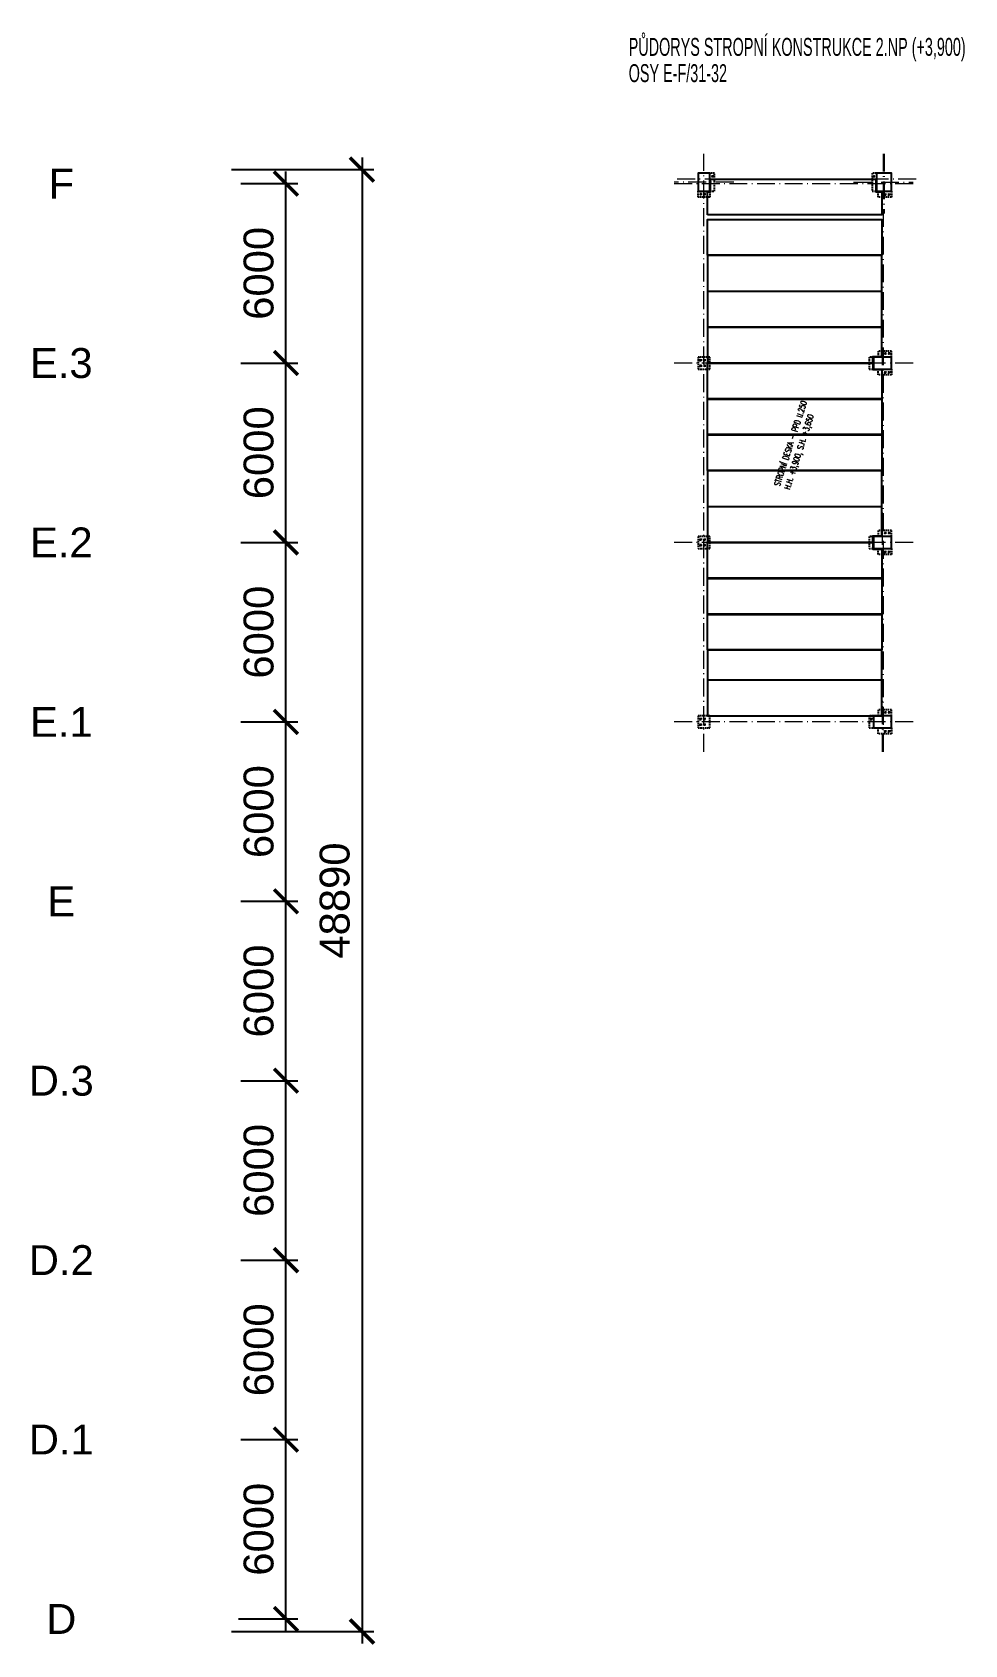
# Model space of a CAD drawing. Header units: millimetres. Extents: x 325046 to 1268204, y 1875583 to 2761998.
# Drawn here: x 1080891 to 1112097, y 2296387 to 2350311 of the extents above; entities that cross this region are included whole.
import ezdxf
from ezdxf.enums import TextEntityAlignment as Align

# ---------------------------------------------------------------- set-up
doc = ezdxf.new("R2010")
doc.units = ezdxf.units.MM
doc.header["$LTSCALE"] = 100
doc.header["$PDMODE"] = 65
for name, pattern in [('ACAD_ISO10W100', [18.5, 12, -3, 0.5, -3]), ('DASHDOT', [1, 0.5, -0.25, 0, -0.25]), ('DASHED', [0.75, 0.5, -0.25])]:
    doc.linetypes.add(name, pattern=pattern)
for name, color, linetype in [('005', 9, 'Continuous'), ('025', 1, 'Continuous'), ('050', 4, 'Continuous'), ('070', 6, 'Continuous'), ('Kóty osové', 5, 'Continuous'), ('POPIS', 7, 'Continuous')]:
    doc.layers.add(name, color=color, linetype=linetype)
doc.layers.add('Objekty - osy', color=5, linetype='ACAD_ISO10W100', lineweight=20)
doc.layers.add('Popis OS', color=7, linetype='Continuous', true_color=0xbd0a5d)
doc.styles.add('_prefa - text (dm)', font='romans.shx', dxfattribs={"width": 0.7})
doc.styles.add('ARIL-TENKÝ', font='arial.ttf')
doc.dimstyles.new('400', dxfattribs={"dimscale": 400, "dimtxt": 2.5, "dimasz": 2, "dimexe": 1, "dimexo": 12, "dimgap": 1, "dimtad": 1, "dimdec": 0, "dimzin": 0, "dimdsep": 46, "dimtxsty": 'ARIL-TENKÝ', "dimblk": 'ARCHTICK', "dimcen": 4, "dimdle": 1, "dimclrd": 256, "dimclre": 256, "dimclrt": 7, "dimadec": 0, "dimazin": 0, "dimtfac": 1, "dimtdec": 0, "dimtix": 1, "dimtofl": 0, "dimtmove": 0, "dimatfit": 0, "dimldrblk": 'OBLIQUE', "dimfxl": 1, "dimtolj": 1, "dimtzin": 0, "dimlwd": -1, "dimlwe": -1, "dimarcsym": 0})

# ---------------------------------------------------------------- blocks, each defined once
blk = doc.blocks.new('_ARCHTICK')
at = {"color": 0, "linetype": 'ByBlock', "const_width": 0.15}
blk.add_lwpolyline([(-0.5, -0.5), (0.5, 0.5)], dxfattribs=at)
blk = doc.blocks.new('*D1457')
at = {"layer": 'Defpoints', "color": 0, "transparency": 16777216}
for p in [(1083067, 2303249), (1089382, 2303249), (1082990, 2297249)]:
    blk.add_point(p, dxfattribs=at)
at = {"layer": 'Kóty osové', "transparency": 16777216}
for p, q in [((1089382, 2296849), (1089382, 2303649)), ((1087867, 2303249), (1089782, 2303249)), ((1087790, 2297249), (1089782, 2297249))]:
    blk.add_line(p, q, dxfattribs=at)
at = {"layer": 'Kóty osové', "transparency": 16777216, "xscale": 800, "yscale": 800, "zscale": 800}
for p, rotation in [((1089382, 2303249), 90), ((1089382, 2297249), 270)]:
    blk.add_blockref('_ARCHTICK', p, dxfattribs=dict(at, rotation=rotation))
at = {"layer": 'Kóty osové', "color": 7, "transparency": 16777216, "insert": (1088471, 2300249), "char_height": 1000, "attachment_point": 5, "rotation": 90, "style": 'ARIL-TENKÝ'}
blk.add_mtext('\\A1;6000', dxfattribs=at)
blk = doc.blocks.new('_Oblique')
at = {"color": 0, "lineweight": -2}
blk.add_line((-0.5, -0.5), (0.5, 0.5), dxfattribs=at)
blk = doc.blocks.new('*D1458')
at = {"layer": 'Defpoints', "color": 0, "transparency": 16777216}
for p in [(1083067, 2309249), (1089382, 2309249), (1083067, 2303249)]:
    blk.add_point(p, dxfattribs=at)
at = {"layer": 'Kóty osové', "transparency": 16777216}
for p, q in [((1089382, 2302849), (1089382, 2309649)), ((1087867, 2309249), (1089782, 2309249)), ((1087867, 2303249), (1089782, 2303249))]:
    blk.add_line(p, q, dxfattribs=at)
at = {"layer": 'Kóty osové', "transparency": 16777216, "xscale": 800, "yscale": 800, "zscale": 800}
for p, rotation in [((1089382, 2309249), 90), ((1089382, 2303249), 270)]:
    blk.add_blockref('_ARCHTICK', p, dxfattribs=dict(at, rotation=rotation))
at = {"layer": 'Kóty osové', "color": 7, "transparency": 16777216, "insert": (1088471, 2306249), "char_height": 1000, "attachment_point": 5, "rotation": 90, "style": 'ARIL-TENKÝ'}
blk.add_mtext('\\A1;6000', dxfattribs=at)
blk = doc.blocks.new('*D1459')
at = {"layer": 'Defpoints', "color": 0, "transparency": 16777216}
for p in [(1083067, 2315249), (1089382, 2315249), (1083067, 2309249)]:
    blk.add_point(p, dxfattribs=at)
at = {"layer": 'Kóty osové', "transparency": 16777216}
for p, q in [((1089382, 2308849), (1089382, 2315649)), ((1087867, 2315249), (1089782, 2315249)), ((1087867, 2309249), (1089782, 2309249))]:
    blk.add_line(p, q, dxfattribs=at)
at = {"layer": 'Kóty osové', "transparency": 16777216, "xscale": 800, "yscale": 800, "zscale": 800}
for p, rotation in [((1089382, 2315249), 90), ((1089382, 2309249), 270)]:
    blk.add_blockref('_ARCHTICK', p, dxfattribs=dict(at, rotation=rotation))
at = {"layer": 'Kóty osové', "color": 7, "transparency": 16777216, "insert": (1088471, 2312249), "char_height": 1000, "attachment_point": 5, "rotation": 90, "style": 'ARIL-TENKÝ'}
blk.add_mtext('\\A1;6000', dxfattribs=at)
blk = doc.blocks.new('*D1460')
at = {"layer": 'Defpoints', "color": 0, "transparency": 16777216}
for p in [(1083067, 2321249), (1089382, 2321249), (1083067, 2315249)]:
    blk.add_point(p, dxfattribs=at)
at = {"layer": 'Kóty osové', "transparency": 16777216}
for p, q in [((1089382, 2314849), (1089382, 2321649)), ((1087867, 2321249), (1089782, 2321249)), ((1087867, 2315249), (1089782, 2315249))]:
    blk.add_line(p, q, dxfattribs=at)
at = {"layer": 'Kóty osové', "transparency": 16777216, "xscale": 800, "yscale": 800, "zscale": 800}
for p, rotation in [((1089382, 2321249), 90), ((1089382, 2315249), 270)]:
    blk.add_blockref('_ARCHTICK', p, dxfattribs=dict(at, rotation=rotation))
at = {"layer": 'Kóty osové', "color": 7, "transparency": 16777216, "insert": (1088471, 2318249), "char_height": 1000, "attachment_point": 5, "rotation": 90, "style": 'ARIL-TENKÝ'}
blk.add_mtext('\\A1;6000', dxfattribs=at)
blk = doc.blocks.new('*D1461')
at = {"layer": 'Defpoints', "color": 0, "transparency": 16777216}
for p in [(1083067, 2327249), (1089382, 2327249), (1083067, 2321249)]:
    blk.add_point(p, dxfattribs=at)
at = {"layer": 'Kóty osové', "transparency": 16777216}
for p, q in [((1089382, 2320849), (1089382, 2327649)), ((1087867, 2327249), (1089782, 2327249)), ((1087867, 2321249), (1089782, 2321249))]:
    blk.add_line(p, q, dxfattribs=at)
at = {"layer": 'Kóty osové', "transparency": 16777216, "xscale": 800, "yscale": 800, "zscale": 800}
for p, rotation in [((1089382, 2327249), 90), ((1089382, 2321249), 270)]:
    blk.add_blockref('_ARCHTICK', p, dxfattribs=dict(at, rotation=rotation))
at = {"layer": 'Kóty osové', "color": 7, "transparency": 16777216, "insert": (1088471, 2324249), "char_height": 1000, "attachment_point": 5, "rotation": 90, "style": 'ARIL-TENKÝ'}
blk.add_mtext('\\A1;6000', dxfattribs=at)
blk = doc.blocks.new('*D1462')
at = {"layer": 'Defpoints', "color": 0, "transparency": 16777216}
for p in [(1083067, 2333249), (1089382, 2333249), (1083067, 2327249)]:
    blk.add_point(p, dxfattribs=at)
at = {"layer": 'Kóty osové', "transparency": 16777216}
for p, q in [((1089382, 2326849), (1089382, 2333649)), ((1087867, 2333249), (1089782, 2333249)), ((1087867, 2327249), (1089782, 2327249))]:
    blk.add_line(p, q, dxfattribs=at)
at = {"layer": 'Kóty osové', "transparency": 16777216, "xscale": 800, "yscale": 800, "zscale": 800}
for p, rotation in [((1089382, 2333249), 90), ((1089382, 2327249), 270)]:
    blk.add_blockref('_ARCHTICK', p, dxfattribs=dict(at, rotation=rotation))
at = {"layer": 'Kóty osové', "color": 7, "transparency": 16777216, "insert": (1088471, 2330249), "char_height": 1000, "attachment_point": 5, "rotation": 90, "style": 'ARIL-TENKÝ'}
blk.add_mtext('\\A1;6000', dxfattribs=at)
blk = doc.blocks.new('*D1463')
at = {"layer": 'Defpoints', "color": 0, "transparency": 16777216}
for p in [(1083067, 2339249), (1089382, 2339249), (1083067, 2333249)]:
    blk.add_point(p, dxfattribs=at)
at = {"layer": 'Kóty osové', "transparency": 16777216}
for p, q in [((1087867, 2339249), (1089782, 2339249)), ((1089382, 2332849), (1089382, 2339649)), ((1087867, 2333249), (1089782, 2333249))]:
    blk.add_line(p, q, dxfattribs=at)
at = {"layer": 'Kóty osové', "transparency": 16777216, "xscale": 800, "yscale": 800, "zscale": 800}
for p, rotation in [((1089382, 2339249), 90), ((1089382, 2333249), 270)]:
    blk.add_blockref('_ARCHTICK', p, dxfattribs=dict(at, rotation=rotation))
at = {"layer": 'Kóty osové', "color": 7, "transparency": 16777216, "insert": (1088471, 2336249), "char_height": 1000, "attachment_point": 5, "rotation": 90, "style": 'ARIL-TENKÝ'}
blk.add_mtext('\\A1;6000', dxfattribs=at)
blk = doc.blocks.new('*D1464')
at = {"layer": 'Defpoints', "color": 0, "transparency": 16777216}
for p in [(1083067, 2345249), (1089382, 2345249), (1083067, 2339249)]:
    blk.add_point(p, dxfattribs=at)
at = {"layer": 'Kóty osové', "transparency": 16777216}
for p, q in [((1087867, 2345249), (1089782, 2345249)), ((1089382, 2338849), (1089382, 2345649)), ((1087867, 2339249), (1089782, 2339249))]:
    blk.add_line(p, q, dxfattribs=at)
at = {"layer": 'Kóty osové', "transparency": 16777216, "xscale": 800, "yscale": 800, "zscale": 800}
for p, rotation in [((1089382, 2345249), 90), ((1089382, 2339249), 270)]:
    blk.add_blockref('_ARCHTICK', p, dxfattribs=dict(at, rotation=rotation))
at = {"layer": 'Kóty osové', "color": 7, "transparency": 16777216, "insert": (1088471, 2342249), "char_height": 1000, "attachment_point": 5, "rotation": 90, "style": 'ARIL-TENKÝ'}
blk.add_mtext('\\A1;6000', dxfattribs=at)
blk = doc.blocks.new('*D1465')
at = {"layer": 'Defpoints', "color": 0, "transparency": 16777216}
for p in [(1082765, 2345719), (1082765, 2296829), (1091927, 2296829)]:
    blk.add_point(p, dxfattribs=at)
at = {"layer": 'Kóty osové', "transparency": 16777216}
for p, q in [((1087565, 2345719), (1092327, 2345719)), ((1091927, 2346119), (1091927, 2296429)), ((1087565, 2296829), (1092327, 2296829))]:
    blk.add_line(p, q, dxfattribs=at)
at = {"layer": 'Kóty osové', "transparency": 16777216, "xscale": 800, "yscale": 800, "zscale": 800}
for p, rotation in [((1091927, 2345719), 90), ((1091927, 2296829), 270)]:
    blk.add_blockref('_ARCHTICK', p, dxfattribs=dict(at, rotation=rotation))
at = {"layer": 'Kóty osové', "color": 7, "transparency": 16777216, "insert": (1091017, 2321274), "char_height": 1000, "attachment_point": 5, "rotation": 90, "style": 'ARIL-TENKÝ'}
blk.add_mtext('\\A1;48890', dxfattribs=at)
blk = doc.blocks.new('*D1561')
at = {"layer": 'Defpoints', "color": 0, "transparency": 16777216}
for p in [(1082765, 2345719), (1082765, 2296829), (1091927, 2296829)]:
    blk.add_point(p, dxfattribs=at)
at = {"layer": 'Kóty osové', "transparency": 16777216}
for p, q in [((1087565, 2345719), (1092327, 2345719)), ((1091927, 2346119), (1091927, 2296429)), ((1087565, 2296829), (1092327, 2296829))]:
    blk.add_line(p, q, dxfattribs=at)
at = {"layer": 'Kóty osové', "transparency": 16777216, "xscale": 800, "yscale": 800, "zscale": 800}
for p, rotation in [((1091927, 2345719), 90), ((1091927, 2296829), 270)]:
    blk.add_blockref('_ARCHTICK', p, dxfattribs=dict(at, rotation=rotation))
at = {"layer": 'Kóty osové', "color": 7, "transparency": 16777216, "insert": (1091017, 2321274), "char_height": 1000, "attachment_point": 5, "rotation": 90, "style": 'ARIL-TENKÝ'}
blk.add_mtext('\\A1;48890', dxfattribs=at)

msp = doc.modelspace()

# ---------------------------------------------------------------- hatches: boundary and pattern name
at = {"layer": '025'}
h = msp.add_hatch(color=256, dxfattribs=at)
h.dxf.hatch_style = 1
edge = h.paths.add_edge_path()
edge.add_arc((1103655.7, 2345499.1), 10, 0, 360)
h = msp.add_hatch(color=256, dxfattribs=at)
h.dxf.hatch_style = 1
edge = h.paths.add_edge_path()
edge.add_arc((1109060.7, 2345499.1), 10, 0, 360)
h = msp.add_hatch(color=256, dxfattribs=at)
h.dxf.hatch_style = 1
edge = h.paths.add_edge_path()
edge.add_arc((1103255.7, 2344889.1), 10, 0, 360)
h = msp.add_hatch(color=256, dxfattribs=at)
h.dxf.hatch_style = 1
edge = h.paths.add_edge_path()
edge.add_arc((1103385.7, 2344889.1), 10, 0, 360)
h = msp.add_hatch(color=256, dxfattribs=at)
h.dxf.hatch_style = 1
edge = h.paths.add_edge_path()
edge.add_arc((1109430.7, 2344889.1), 10, 0, 360)
h = msp.add_hatch(color=256, dxfattribs=at)
h.dxf.hatch_style = 1
edge = h.paths.add_edge_path()
edge.add_arc((1109560.7, 2344889.1), 10, 0, 360)
h = msp.add_hatch(color=256, dxfattribs=at)
h.dxf.hatch_style = 1
edge = h.paths.add_edge_path()
edge.add_arc((1103255.7, 2339349.1), 10, 0, 360)
h = msp.add_hatch(color=256, dxfattribs=at)
h.dxf.hatch_style = 1
edge = h.paths.add_edge_path()
edge.add_arc((1103385.7, 2339349.1), 10, 0, 360)
h = msp.add_hatch(color=256, dxfattribs=at)
h.dxf.hatch_style = 1
edge = h.paths.add_edge_path()
edge.add_arc((1109430.7, 2339559.1), 10, 0, 360)
h = msp.add_hatch(color=256, dxfattribs=at)
h.dxf.hatch_style = 1
edge = h.paths.add_edge_path()
edge.add_arc((1109560.7, 2339559.1), 10, 0, 360)
h = msp.add_hatch(color=256, dxfattribs=at)
h.dxf.hatch_style = 1
edge = h.paths.add_edge_path()
edge.add_arc((1103255.7, 2339149.1), 10, 0, 360)
h = msp.add_hatch(color=256, dxfattribs=at)
h.dxf.hatch_style = 1
edge = h.paths.add_edge_path()
edge.add_arc((1103385.7, 2339149.1), 10, 0, 360)
h = msp.add_hatch(color=256, dxfattribs=at)
h.dxf.hatch_style = 1
edge = h.paths.add_edge_path()
edge.add_arc((1109430.7, 2338939.1), 10, 0, 360)
h = msp.add_hatch(color=256, dxfattribs=at)
h.dxf.hatch_style = 1
edge = h.paths.add_edge_path()
edge.add_arc((1109560.7, 2338939.1), 10, 0, 360)
h = msp.add_hatch(color=256, dxfattribs=at)
h.dxf.hatch_style = 1
edge = h.paths.add_edge_path()
edge.add_arc((1103255.7, 2333349.1), 10, 0, 360)
h = msp.add_hatch(color=256, dxfattribs=at)
h.dxf.hatch_style = 1
edge = h.paths.add_edge_path()
edge.add_arc((1103385.7, 2333349.1), 10, 0, 360)
h = msp.add_hatch(color=256, dxfattribs=at)
h.dxf.hatch_style = 1
edge = h.paths.add_edge_path()
edge.add_arc((1109430.7, 2333559.1), 10, 0, 360)
h = msp.add_hatch(color=256, dxfattribs=at)
h.dxf.hatch_style = 1
edge = h.paths.add_edge_path()
edge.add_arc((1109560.7, 2333559.1), 10, 0, 360)
h = msp.add_hatch(color=256, dxfattribs=at)
h.dxf.hatch_style = 1
edge = h.paths.add_edge_path()
edge.add_arc((1103255.7, 2333149.1), 10, 0, 360)
h = msp.add_hatch(color=256, dxfattribs=at)
h.dxf.hatch_style = 1
edge = h.paths.add_edge_path()
edge.add_arc((1103385.7, 2333149.1), 10, 0, 360)
h = msp.add_hatch(color=256, dxfattribs=at)
h.dxf.hatch_style = 1
edge = h.paths.add_edge_path()
edge.add_arc((1109430.7, 2332939.1), 10, 0, 360)
h = msp.add_hatch(color=256, dxfattribs=at)
h.dxf.hatch_style = 1
edge = h.paths.add_edge_path()
edge.add_arc((1109560.7, 2332939.1), 10, 0, 360)
h = msp.add_hatch(color=256, dxfattribs=at)
h.dxf.hatch_style = 1
edge = h.paths.add_edge_path()
edge.add_arc((1109430.7, 2327559.1), 10, 0, 360)
h = msp.add_hatch(color=256, dxfattribs=at)
h.dxf.hatch_style = 1
edge = h.paths.add_edge_path()
edge.add_arc((1109560.7, 2327559.1), 10, 0, 360)
h = msp.add_hatch(color=256, dxfattribs=at)
h.dxf.hatch_style = 1
edge = h.paths.add_edge_path()
edge.add_arc((1103255.7, 2327349.1), 10, 0, 360)
h = msp.add_hatch(color=256, dxfattribs=at)
h.dxf.hatch_style = 1
edge = h.paths.add_edge_path()
edge.add_arc((1103255.7, 2327149.1), 10, 0, 360)
h = msp.add_hatch(color=256, dxfattribs=at)
h.dxf.hatch_style = 1
edge = h.paths.add_edge_path()
edge.add_arc((1103385.7, 2327349.1), 10, 0, 360)
h = msp.add_hatch(color=256, dxfattribs=at)
h.dxf.hatch_style = 1
edge = h.paths.add_edge_path()
edge.add_arc((1103385.7, 2327149.1), 10, 0, 360)
h = msp.add_hatch(color=256, dxfattribs=at)
h.dxf.hatch_style = 1
edge = h.paths.add_edge_path()
edge.add_arc((1108960.7, 2327349.1), 10, 0, 360)
h = msp.add_hatch(color=256, dxfattribs=at)
h.dxf.hatch_style = 1
edge = h.paths.add_edge_path()
edge.add_arc((1109430.7, 2326939.1), 10, 0, 360)
h = msp.add_hatch(color=256, dxfattribs=at)
h.dxf.hatch_style = 1
edge = h.paths.add_edge_path()
edge.add_arc((1109560.7, 2326939.1), 10, 0, 360)

# ---------------------------------------------------------------- linework, layer by layer
at = {"layer": '005'}
for points in [[(1103490.7, 2344204.1), (1103490.7, 2344979.1), (1103590.7, 2344979.1), (1103590.7, 2345394.1), (1109125.7, 2345394.1), (1109125.7, 2344979.1), (1109325.7, 2344979.1), (1109325.7, 2344204.1)], [(1103490.7, 2342854.1), (1103490.7, 2344044.1), (1109325.7, 2344044.1), (1109325.7, 2342854.1)], [(1103490.7, 2342844.1), (1103490.7, 2341654.1), (1109325.7, 2341654.1), (1109325.7, 2342844.1)], [(1103490.7, 2341644.1), (1103490.7, 2340454.1), (1109325.7, 2340454.1), (1109325.7, 2341644.1)], [(1103490.7, 2340444.1), (1103490.7, 2339469.1), (1103490.7, 2339469.1), (1103490.7, 2339254.1), (1109025.7, 2339254.1), (1109025.7, 2339469.1), (1109325.7, 2339469.1), (1109325.7, 2340444.1)], [(1103490.7, 2338054.1), (1103490.7, 2339029.1), (1103490.7, 2339029.1), (1103490.7, 2339244.1), (1109025.7, 2339244.1), (1109025.7, 2339029.1), (1109325.7, 2339029.1), (1109325.7, 2338054.1)], [(1103490.7, 2336854.1), (1103490.7, 2338044.1), (1109325.7, 2338044.1), (1109325.7, 2336854.1)], [(1103490.7, 2335654.1), (1103490.7, 2336844.1), (1109325.7, 2336844.1), (1109325.7, 2335654.1)], [(1103490.7, 2335644.1), (1103490.7, 2334454.1), (1109325.7, 2334454.1), (1109325.7, 2335644.1)], [(1103490.7, 2334444.1), (1103490.7, 2333469.1), (1103490.7, 2333469.1), (1103490.7, 2333254.1), (1109025.7, 2333254.1), (1109025.7, 2333469.1), (1109325.7, 2333469.1), (1109325.7, 2334444.1)], [(1103490.7, 2332054.1), (1103490.7, 2333029.1), (1103490.7, 2333029.1), (1103490.7, 2333244.1), (1109025.7, 2333244.1), (1109025.7, 2333029.1), (1109325.7, 2333029.1), (1109325.7, 2332054.1)], [(1103490.7, 2330854.1), (1103490.7, 2332044.1), (1109325.7, 2332044.1), (1109325.7, 2330854.1)], [(1103490.7, 2329654.1), (1103490.7, 2330844.1), (1109325.7, 2330844.1), (1109325.7, 2329654.1)], [(1103490.7, 2329644.1), (1103490.7, 2328654.1), (1109325.7, 2328654.1), (1109325.7, 2329644.1)], [(1103490.7, 2328644.1), (1103490.7, 2327454.1), (1109325.7, 2327454.1), (1109325.7, 2328644.1)]]:
    msp.add_lwpolyline(points, close=True, dxfattribs=at)
at = {"layer": '005', "linetype": 'DASHDOT', "ltscale": 0.5}
for points in [[(1103705.7, 2345499.1), (1103605.7, 2345499.1)], [(1103655.7, 2345449.1), (1103655.7, 2345549.1)], [(1109010.7, 2345499.1), (1109110.7, 2345499.1)], [(1109060.7, 2345449.1), (1109060.7, 2345549.1)], [(1103305.7, 2344889.1), (1103205.7, 2344889.1)], [(1103255.7, 2344939.1), (1103255.7, 2344839.1)], [(1103435.7, 2344889.1), (1103335.7, 2344889.1)], [(1103385.7, 2344939.1), (1103385.7, 2344839.1)], [(1109480.7, 2344889.1), (1109380.7, 2344889.1)], [(1109430.7, 2344839.1), (1109430.7, 2344939.1)], [(1109610.7, 2344889.1), (1109510.7, 2344889.1)], [(1109560.7, 2344839.1), (1109560.7, 2344939.1)], [(1103305.7, 2339349.1), (1103205.7, 2339349.1)], [(1103255.7, 2339299.1), (1103255.7, 2339399.1)], [(1103435.7, 2339349.1), (1103335.7, 2339349.1)], [(1103385.7, 2339299.1), (1103385.7, 2339399.1)], [(1109480.7, 2339559.1), (1109380.7, 2339559.1)], [(1109430.7, 2339609.1), (1109430.7, 2339509.1)], [(1109610.7, 2339559.1), (1109510.7, 2339559.1)], [(1109560.7, 2339609.1), (1109560.7, 2339509.1)], [(1103205.7, 2339149.1), (1103305.7, 2339149.1)], [(1103305.7, 2339149.1), (1103205.7, 2339149.1)], [(1103255.7, 2339199.1), (1103255.7, 2339099.1)], [(1103255.7, 2339199.1), (1103255.7, 2339099.1)], [(1103435.7, 2339149.1), (1103335.7, 2339149.1)], [(1103435.7, 2339149.1), (1103335.7, 2339149.1)], [(1103385.7, 2339199.1), (1103385.7, 2339099.1)], [(1103385.7, 2339199.1), (1103385.7, 2339099.1)], [(1109480.7, 2338939.1), (1109380.7, 2338939.1)], [(1109430.7, 2338889.1), (1109430.7, 2338989.1)], [(1109610.7, 2338939.1), (1109510.7, 2338939.1)], [(1109560.7, 2338889.1), (1109560.7, 2338989.1)], [(1103305.7, 2333349.1), (1103205.7, 2333349.1)], [(1103255.7, 2333299.1), (1103255.7, 2333399.1)], [(1103435.7, 2333349.1), (1103335.7, 2333349.1)], [(1103385.7, 2333299.1), (1103385.7, 2333399.1)], [(1109480.7, 2333559.1), (1109380.7, 2333559.1)], [(1109430.7, 2333609.1), (1109430.7, 2333509.1)], [(1109610.7, 2333559.1), (1109510.7, 2333559.1)], [(1109560.7, 2333609.1), (1109560.7, 2333509.1)], [(1103205.7, 2333149.1), (1103305.7, 2333149.1)], [(1103305.7, 2333149.1), (1103205.7, 2333149.1)], [(1103255.7, 2333199.1), (1103255.7, 2333099.1)], [(1103255.7, 2333199.1), (1103255.7, 2333099.1)], [(1103435.7, 2333149.1), (1103335.7, 2333149.1)], [(1103435.7, 2333149.1), (1103335.7, 2333149.1)], [(1103385.7, 2333199.1), (1103385.7, 2333099.1)], [(1103385.7, 2333199.1), (1103385.7, 2333099.1)], [(1109480.7, 2332939.1), (1109380.7, 2332939.1)], [(1109430.7, 2332889.1), (1109430.7, 2332989.1)], [(1109610.7, 2332939.1), (1109510.7, 2332939.1)], [(1109560.7, 2332889.1), (1109560.7, 2332989.1)], [(1103255.7, 2327299.1), (1103255.7, 2327399.1)], [(1103385.7, 2327299.1), (1103385.7, 2327399.1)], [(1108960.7, 2327299.1), (1108960.7, 2327399.1)], [(1109480.7, 2327559.1), (1109380.7, 2327559.1)], [(1109430.7, 2327609.1), (1109430.7, 2327509.1)], [(1109610.7, 2327559.1), (1109510.7, 2327559.1)], [(1109560.7, 2327609.1), (1109560.7, 2327509.1)], [(1103305.7, 2327349.1), (1103205.7, 2327349.1)], [(1103205.7, 2327149.1), (1103305.7, 2327149.1)], [(1103305.7, 2327149.1), (1103205.7, 2327149.1)], [(1103255.7, 2327199.1), (1103255.7, 2327099.1)], [(1103255.7, 2327199.1), (1103255.7, 2327099.1)], [(1103435.7, 2327349.1), (1103335.7, 2327349.1)], [(1103435.7, 2327149.1), (1103335.7, 2327149.1)], [(1103435.7, 2327149.1), (1103335.7, 2327149.1)], [(1103385.7, 2327199.1), (1103385.7, 2327099.1)], [(1103385.7, 2327199.1), (1103385.7, 2327099.1)], [(1109010.7, 2327349.1), (1108910.7, 2327349.1)], [(1109480.7, 2326939.1), (1109380.7, 2326939.1)], [(1109430.7, 2326889.1), (1109430.7, 2326989.1)], [(1109610.7, 2326939.1), (1109510.7, 2326939.1)], [(1109560.7, 2326889.1), (1109560.7, 2326989.1)]]:
    msp.add_lwpolyline(points, dxfattribs=at)
at = {"layer": '025'}
for centre in [(1103655.7, 2345499.1), (1109060.7, 2345499.1), (1103255.7, 2344889.1), (1103385.7, 2344889.1), (1109430.7, 2344889.1), (1109560.7, 2344889.1), (1103255.7, 2339349.1), (1103385.7, 2339349.1), (1109430.7, 2339559.1), (1109560.7, 2339559.1), (1103255.7, 2339149.1), (1103385.7, 2339149.1), (1109430.7, 2338939.1), (1109560.7, 2338939.1), (1103255.7, 2333349.1), (1103385.7, 2333349.1), (1109430.7, 2333559.1), (1109560.7, 2333559.1), (1103255.7, 2333149.1), (1103385.7, 2333149.1), (1109430.7, 2332939.1), (1109560.7, 2332939.1), (1109430.7, 2327559.1), (1109560.7, 2327559.1), (1103255.7, 2327349.1), (1103255.7, 2327149.1), (1103385.7, 2327349.1), (1103385.7, 2327149.1), (1108960.7, 2327349.1), (1109430.7, 2326939.1), (1109560.7, 2326939.1)]:
    msp.add_circle(centre, 10, dxfattribs=at)
at = {"layer": '050', "linetype": 'DASHED'}
for points in [[(1103570.7, 2344999.1), (1103720.7, 2344999.1), (1103720.7, 2345599.1), (1103570.7, 2345599.1)], [(1109145.7, 2345599.1), (1108995.7, 2345599.1), (1108995.7, 2344999.1), (1109145.7, 2344999.1)], [(1103570.7, 2344999.1), (1103570.7, 2344799.1), (1103170.7, 2344799.1), (1103170.7, 2344999.1)], [(1109645.7, 2344999.1), (1109645.7, 2344799.1), (1109195.7, 2344799.1), (1109195.7, 2344999.1)], [(1109045.7, 2339449.1), (1108895.7, 2339449.1), (1108895.7, 2339049.1), (1109045.7, 2339049.1)], [(1109645.7, 2339449.1), (1109645.7, 2339649.1), (1109195.7, 2339649.1), (1109195.7, 2339449.1)], [(1109645.7, 2339049.1), (1109645.7, 2338849.1), (1109195.7, 2338849.1), (1109195.7, 2339049.1)], [(1109045.7, 2333449.1), (1108895.7, 2333449.1), (1108895.7, 2333049.1), (1109045.7, 2333049.1)], [(1109645.7, 2333449.1), (1109645.7, 2333649.1), (1109195.7, 2333649.1), (1109195.7, 2333449.1)], [(1109645.7, 2333049.1), (1109645.7, 2332849.1), (1109195.7, 2332849.1), (1109195.7, 2333049.1)], [(1109045.7, 2327449.1), (1108895.7, 2327449.1), (1108895.7, 2327049.1), (1109045.7, 2327049.1)], [(1109645.7, 2327449.1), (1109645.7, 2327649.1), (1109195.7, 2327649.1), (1109195.7, 2327449.1)], [(1109645.7, 2327049.1), (1109645.7, 2326849.1), (1109195.7, 2326849.1), (1109195.7, 2327049.1)]]:
    msp.add_lwpolyline(points, dxfattribs=at)
at = {"layer": '070', "ltscale": 0.5}
for points in [[(1103170.7, 2344999.1), (1103570.7, 2344999.1), (1103570.7, 2345599.1), (1103170.7, 2345599.1)], [(1109145.7, 2345599.1), (1109145.7, 2344999.1), (1109645.7, 2344999.1), (1109645.7, 2345599.1)], [(1109045.7, 2339449.1), (1109045.7, 2339049.1), (1109645.7, 2339049.1), (1109645.7, 2339449.1)], [(1109045.7, 2333449.1), (1109045.7, 2333049.1), (1109645.7, 2333049.1), (1109645.7, 2333449.1)], [(1109045.7, 2327449.1), (1109045.7, 2327049.1), (1109645.7, 2327049.1), (1109645.7, 2327449.1)]]:
    msp.add_lwpolyline(points, close=True, dxfattribs=at)
at = {"layer": '070', "linetype": 'DASHED'}
for points in [[(1103170.7, 2339049.1), (1103570.7, 2339049.1), (1103570.7, 2339449.1), (1103170.7, 2339449.1)], [(1103170.7, 2333049.1), (1103570.7, 2333049.1), (1103570.7, 2333449.1), (1103170.7, 2333449.1)], [(1103170.7, 2327049.1), (1103570.7, 2327049.1), (1103570.7, 2327449.1), (1103170.7, 2327449.1)]]:
    msp.add_lwpolyline(points, close=True, dxfattribs=at)
at = {"layer": 'Objekty - osy', "ltscale": 0.5}
for points in [[(1103370.7, 2326249.1), (1103370.7, 2346249.1)], [(1109370.7, 2346249.1), (1109370.7, 2326249.1)], [(1109395.7, 2346249.1), (1109395.7, 2344249.1)], [(1104370.7, 2345299.1), (1102370.7, 2345299.1)], [(1102370.7, 2345249.1), (1110370.7, 2345249.1)], [(1110470.7, 2345399.1), (1102470.7, 2345399.1)], [(1108370.7, 2345299.1), (1110370.7, 2345299.1)], [(1109345.7, 2338249.1), (1109345.7, 2340249.1)], [(1110370.7, 2339249.1), (1102370.7, 2339249.1)], [(1109345.7, 2332249.1), (1109345.7, 2334249.1)], [(1110370.7, 2333249.1), (1102370.7, 2333249.1)], [(1109345.7, 2326249.1), (1109345.7, 2328249.1)], [(1110370.7, 2327249.1), (1102370.7, 2327249.1)]]:
    msp.add_lwpolyline(points, dxfattribs=at)

# ---------------------------------------------------------------- texts
at = {"layer": 'POPIS', "color": 4, "width": 0.6}
for s, p in [('PŮDORYS STROPNÍ KONSTRUKCE 2.NP (+3,900) ', (1100851.1, 2349521.5)), ('OSY E-F/31-32', (1100851.1, 2348644.1))]:
    msp.add_text(s, height=600, dxfattribs=at).set_placement(p)
at = {"layer": 'POPIS', "style": '_prefa - text (dm)', "width": 0.6}
for s, p in [('STROPNÍ DESKA - PPD tl.250', (1105902.7, 2335118.5)), ('H.H. +3,900, S.H. +3,650', (1106239.3, 2335006.2))]:
    msp.add_text(s, height=200, rotation=72.06297, dxfattribs=at).set_placement(p)
at = {"layer": 'Popis OS', "linetype": 'ByBlock', "style": 'ARIL-TENKÝ'}
for s, p in [('F', (1081863.7, 2345249.1)), ('E.3', (1081863.7, 2339249.1)), ('E.2', (1081863.7, 2333249.1)), ('E.1', (1081863.7, 2327249.1)), ('E', (1081863.7, 2321249.1)), ('D.3', (1081863.7, 2315249.1)), ('D.2', (1081863.7, 2309249.1)), ('D.1', (1081863.7, 2303249.1)), ('D', (1081863.7, 2297249.1))]:
    msp.add_text(s, height=1000, dxfattribs=at).set_placement(p, align=Align.MIDDLE_CENTER)

# ---------------------------------------------------------------- dimensions: what is measured, and where the dimension line sits
at = {"layer": 'Kóty osové'}
for base, p1, p2, picture, middle in [((1091927.4, 2296829.1), (1082765, 2345719.1), (1082765, 2296829.1), '*D1465', (1091016.9, 2321274.1)), ((1091927.4, 2296829.1), (1082765, 2345719.1), (1082765, 2296829.1), '*D1561', (1091016.9, 2321274.1)), ((1089381.5, 2345249.1), (1083066.6, 2339249.1), (1083066.6, 2345249.1), '*D1464', (1088470.9, 2342249.1)), ((1089381.5, 2339249.1), (1083066.6, 2333249.1), (1083066.6, 2339249.1), '*D1463', (1088470.9, 2336249.1)), ((1089381.5, 2333249.1), (1083066.6, 2327249.1), (1083066.6, 2333249.1), '*D1462', (1088470.9, 2330249.1)), ((1089381.5, 2327249.1), (1083066.6, 2321249.1), (1083066.6, 2327249.1), '*D1461', (1088470.9, 2324249.1)), ((1089381.5, 2321249.1), (1083066.6, 2315249.1), (1083066.6, 2321249.1), '*D1460', (1088470.9, 2318249.1)), ((1089381.5, 2315249.1), (1083066.6, 2309249.1), (1083066.6, 2315249.1), '*D1459', (1088470.9, 2312249.1)), ((1089381.5, 2309249.1), (1083066.6, 2303249.1), (1083066.6, 2309249.1), '*D1458', (1088470.9, 2306249.1))]:
    dim = msp.add_linear_dim(base=base, p1=p1, p2=p2, angle=90, dimstyle='400', override={"dimtmove": 1}, dxfattribs=at)
    dim.commit()
    dim.dimension.update_dxf_attribs({"geometry": picture, "text_midpoint": middle})
dim = msp.add_linear_dim(base=(1089381.5, 2303249.1), p1=(1082989.6, 2297249.1), p2=(1083066.6, 2303249.1), angle=90, dimstyle='400', dxfattribs=at)
dim.commit()
dim.dimension.update_dxf_attribs({"geometry": '*D1457', "text_midpoint": (1088470.9, 2300249.1)})

doc.saveas('drawing.dxf')
